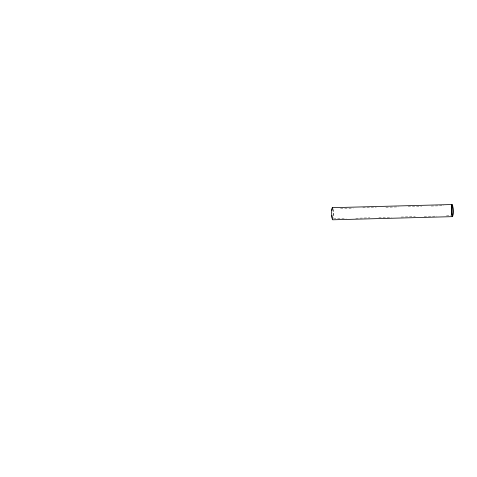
<?xml version="1.0" encoding="UTF-8"?>
<svg xmlns="http://www.w3.org/2000/svg" width="477" height="477" viewBox="0 0 477 477"><rect width="100%" height="100%" fill="white"/><g stroke="black" fill="none" stroke-linecap="round" stroke-linejoin="round"><path stroke-width="0.36" stroke-dasharray="2.38 1.79" d="M340.542 208.425L353.183 208.097M362.848 207.841L376.228 207.489M385.893 207.233L398.528 206.905M408.193 206.648L421.579 206.297M431.238 206.04L443.878 205.712M333.495 218.818L346.129 218.484M355.794 218.227L369.919 217.858M378.839 217.625L391.48 217.291M401.145 217.035L415.27 216.665M424.19 216.427L436.831 216.099M446.496 215.842L450.956 215.723M333.012 209.105A6.076 0.888 88.5 0 1 333.334 217.673M332.761 209.117A5.116 0.745 88.5 0 1 333.292 215.926"/><path stroke-width="0.72" d="M332.332 207.686L452.023 204.538M452.476 216.647L332.785 219.796A6.076 0.888 88.5 0 1 331.658 212.653A6.076 0.888 88.5 0 1 332.797 208.246M332.177 217.637A5.116 0.745 88.5 0 1 331.897 215.461M331.903 210.429A5.116 0.745 88.5 0 1 332.183 208.926M332.749 218.836A5.116 0.745 88.5 0 1 332.552 218.77M451.469 206.66A6.076 0.888 88.5 0 0 452.244 216.57A6.076 0.888 88.5 0 0 453.031 208.544A6.076 0.888 88.5 0 0 451.469 206.66M451.594 207.28A5.116 0.745 88.5 0 0 452.244 215.622A5.116 0.745 88.5 0 0 452.906 208.866A5.116 0.745 88.5 0 0 451.594 207.28"/></g></svg>
